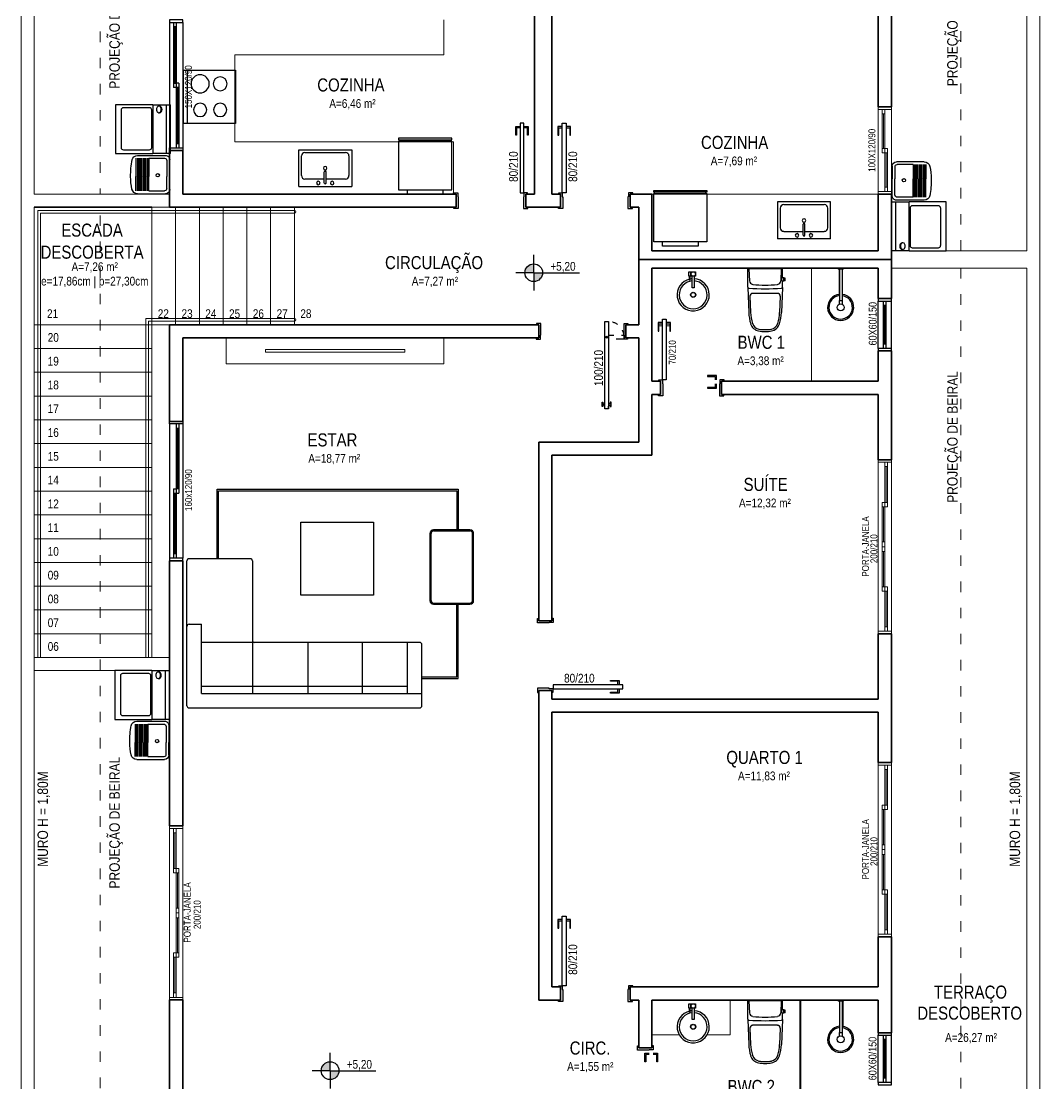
# Model space of a CAD drawing. Header units: millimetres. Extents: x 0 to 1170, y 0 to 3633.
# Drawn here: x 0 to 1170, y 1181 to 2401 of the extents above; entities that cross this region are included whole.
import ezdxf
from ezdxf.enums import TextEntityAlignment as Align

# ---------------------------------------------------------------- set-up
doc = ezdxf.new("R2010")
doc.units = ezdxf.units.MM
doc.linetypes.add('ACAD_ISO03W100', pattern=[30, 12, -18])
for name, color, linetype, lineweight in [('01', 1, 'Continuous', 5), ('02', 2, 'Continuous', 13), ('020 - Textos', 20, 'Continuous', 5), ('030 - Esquadrias', 30, 'Continuous', 5), ('05', 5, 'Continuous', 35), ('055 - Mobilia', 55, 'Continuous', 5), ('08', 8, 'Continuous', 5)]:
    doc.layers.add(name, color=color, linetype=linetype, lineweight=lineweight)
doc.styles.add('ROMANS', font='ARIALN.TTF')

msp = doc.modelspace()

# ---------------------------------------------------------------- hatches: boundary and pattern name
h = msp.add_hatch(color=256)
h.dxf.hatch_style = 1
h.paths.add_polyline_path([(588.7, 2112.2), (588.7, 2122.5, 0.414214), (578.4, 2112.2)])
h.paths.add_polyline_path([(598.9, 2112.2), (588.7, 2112.2), (588.7, 2102, 0.414214)])
h = msp.add_hatch(color=256)
h.dxf.hatch_style = 1
h.paths.add_polyline_path([(354.8, 1195.9), (354.8, 1206.1, 0.414214), (344.5, 1195.9)])
h.paths.add_polyline_path([(365, 1195.9), (354.8, 1195.9), (354.8, 1185.6, 0.414214)])

# ---------------------------------------------------------------- linework, layer by layer
for p, q in [((170.5, 2399.5), (170.5, 2255.5)), ((175, 2399.5), (175, 2394.5)), ((178, 2394.5), (175, 2394.5)), ((175, 2394.5), (175, 2330)), ((176.5, 2394.5), (176.5, 2330)), ((178, 2399.5), (178, 2394.5)), ((178, 2394.5), (178, 2330)), ((185.5, 2399.5), (185.5, 2255.5)), ((186.3, 2283.6), (186.3, 2344.6)), ((186.3, 2344.6), (246, 2344.6)), ((190.6, 2344.6), (190.6, 2283.6)), ((246, 2344.6), (246, 2283.6)), ((175, 2330), (178, 2330)), ((175, 2330), (175, 2325)), ((178, 2325), (175, 2325)), ((178, 2330), (178, 2325)), ((178, 2330), (178, 2325)), ((181, 2330), (178, 2330)), ((181, 2325), (178, 2325)), ((178, 2325), (178, 2260.5)), ((179.5, 2325), (179.5, 2260.5)), ((181, 2330), (181, 2325)), ((181, 2325), (181, 2260.5)), ((108.4, 2305), (108.4, 2249)), ((151.1, 2305), (108.4, 2305)), ((114.8, 2299.1), (114.8, 2255.9)), ((147.3, 2301.6), (117.3, 2301.6)), ((149.9, 2255.9), (149.9, 2299.1)), ((151.1, 2305), (166.4, 2305)), ((151.1, 2305), (151.1, 2249)), ((159, 2303.5), (158.1, 2303.5)), ((158.1, 2295.9), (159, 2295.9)), ((166.4, 2305), (171.4, 2305)), ((166.4, 2305), (166.4, 2249)), ((171.4, 2249), (171.4, 2305)), ((246, 2283.6), (186.3, 2283.6)), ((178, 2260.5), (181, 2260.5)), ((178, 2260.5), (178, 2255.5)), ((181, 2260.5), (181, 2255.5)), ((434.5, 2263.1), (434.5, 2264.6)), ((493.5, 2263.1), (493.5, 2264.6)), ((108.4, 2249), (151.1, 2249)), ((117.3, 2253.3), (147.3, 2253.3)), ((133.7, 2246.9), (165.6, 2246.9)), ((166.4, 2249), (151.1, 2249)), ((171.4, 2249), (166.4, 2249)), ((318.8, 2211), (318.8, 2253.4)), ((318.8, 2253.4), (379.6, 2253.4)), ((321.8, 2223.8), (321.8, 2246.3)), ((325.9, 2250.3), (372.4, 2250.3)), ((376.5, 2246.3), (376.5, 2223.8)), ((379.6, 2253.4), (379.6, 2211)), ((131.7, 2243.6), (131.7, 2222.6)), ((133.4, 2243.6), (133.4, 2222.6)), ((135, 2243.6), (135, 2222.6)), ((136.7, 2243.6), (136.7, 2222.6)), ((138.3, 2243.6), (138.3, 2222.6)), ((140, 2243.6), (140, 2222.6)), ((141.6, 2243.6), (141.6, 2222.6)), ((143.3, 2243.6), (143.3, 2222.6)), ((144.9, 2243.6), (144.9, 2222.6)), ((146.6, 2243.6), (146.6, 2222.6)), ((146.6, 2243.6), (164.7, 2243.6)), ((167.2, 2241.1), (167.2, 2222.6)), ((170.5, 2242), (170.5, 2222.6)), ((1000.4, 2234.6), (1000.4, 2219.9)), ((1003.7, 2233.8), (1003.7, 2219.9)), ((1037.2, 2239.6), (1005.4, 2239.6)), ((1024.4, 2236.3), (1006.2, 2236.3)), ((1024.4, 2236.3), (1024.4, 2219.9)), ((1026, 2236.3), (1026, 2219.9)), ((1027.7, 2236.3), (1027.7, 2219.9)), ((1029.3, 2236.3), (1029.3, 2219.9)), ((1031, 2236.3), (1031, 2219.9)), ((1032.6, 2236.3), (1032.6, 2219.9)), ((1034.3, 2236.3), (1034.3, 2219.9)), ((1035.9, 2236.3), (1035.9, 2219.9)), ((1037.6, 2236.3), (1037.6, 2219.9)), ((1039.2, 2236.3), (1039.2, 2219.9)), ((131.7, 2206.2), (131.7, 2222.6)), ((133.4, 2206.2), (133.4, 2222.6)), ((135, 2206.2), (135, 2222.6)), ((136.7, 2206.2), (136.7, 2222.6)), ((138.3, 2206.2), (138.3, 2222.6)), ((140, 2206.2), (140, 2222.6)), ((141.6, 2206.2), (141.6, 2222.6)), ((143.3, 2206.2), (143.3, 2222.6)), ((144.9, 2206.2), (144.9, 2222.6)), ((146.6, 2206.2), (146.6, 2222.6)), ((167.2, 2208.7), (167.2, 2222.6)), ((170.5, 2207.8), (170.5, 2222.6)), ((348.1, 2215.2), (348.1, 2227.9)), ((350.2, 2215.2), (350.2, 2227.9)), ((318.8, 2211), (379.6, 2211)), ((348.1, 2219.7), (325.9, 2219.7)), ((372.4, 2219.7), (350.2, 2219.7)), ((1000.4, 2200.5), (1000.4, 2219.9)), ((1003.7, 2201.3), (1003.7, 2219.9)), ((1024.4, 2198.8), (1024.4, 2219.9)), ((1026, 2198.8), (1026, 2219.9)), ((1027.7, 2198.8), (1027.7, 2219.9)), ((1029.3, 2198.8), (1029.3, 2219.9)), ((1031, 2198.8), (1031, 2219.9)), ((1032.6, 2198.8), (1032.6, 2219.9)), ((1034.3, 2198.8), (1034.3, 2219.9)), ((1035.9, 2198.8), (1035.9, 2219.9)), ((1037.6, 2198.8), (1037.6, 2219.9)), ((1039.2, 2198.8), (1039.2, 2219.9)), ((133.7, 2202.9), (165.6, 2202.9)), ((146.6, 2206.2), (164.7, 2206.2)), ((727.5, 2203.1), (727.5, 2204.6)), ((786.5, 2203.1), (786.5, 2204.6)), ((1024.4, 2198.8), (1006.2, 2198.8)), ((929.6, 2193.4), (868.8, 2193.4)), ((868.8, 2193.4), (868.8, 2151)), ((871.9, 2186.3), (871.9, 2163.8)), ((922.5, 2190.3), (875.9, 2190.3)), ((926.6, 2163.8), (926.6, 2186.3)), ((929.6, 2151), (929.6, 2193.4)), ((999.5, 2193.5), (1004.6, 2193.5)), ((999.5, 2193.5), (999.5, 2137.5)), ((1004.6, 2193.5), (1019.8, 2193.5)), ((1004.6, 2137.5), (1004.6, 2193.5)), ((1037.2, 2195.5), (1005.4, 2195.5)), ((1019.8, 2137.5), (1019.8, 2193.5)), ((1062.5, 2193.5), (1019.8, 2193.5)), ((1021.1, 2186.6), (1021.1, 2143.4)), ((1053.6, 2189.1), (1023.6, 2189.1)), ((1056.2, 2143.4), (1056.2, 2186.6)), ((1062.5, 2137.5), (1062.5, 2193.5)), ((875.9, 2159.7), (898.2, 2159.7)), ((898.2, 2155.2), (898.2, 2167.9)), ((900.3, 2155.2), (900.3, 2167.9)), ((900.3, 2159.7), (922.5, 2159.7)), ((929.6, 2151), (868.8, 2151)), ((1004.6, 2137.5), (999.5, 2137.5)), ((1019.8, 2137.5), (1004.6, 2137.5)), ((1012.8, 2146.6), (1011.9, 2146.6)), ((1011.9, 2139), (1012.8, 2139)), ((1019.8, 2137.5), (1062.5, 2137.5)), ((1023.6, 2140.8), (1053.6, 2140.8)), ((588.7, 2112.2), (588.7, 2132.7)), ((588.7, 2112.2), (568.2, 2112.2)), ((588.7, 2112.2), (609.1, 2112.2)), ((588.7, 2112.2), (641.1, 2112.2)), ((588.7, 2112.2), (588.7, 2091.7)), ((834.5, 2095.6), (834.5, 2116.3)), ((835.1, 2117), (873.9, 2117)), ((835.9, 2116.3), (836.6, 2102.8)), ((873.1, 2116.3), (872.4, 2102.8)), ((874.5, 2106.2), (874.5, 2116.3)), ((873.6, 2102.5), (873.7, 2106.2)), ((876, 2102.5), (873.6, 2102.5)), ((876, 2106.2), (873.7, 2106.2)), ((874.5, 2095.6), (874.5, 2102.5)), ((876, 2102.5), (876, 2106.2)), ((877.6, 2105.9), (876, 2105.9)), ((877.6, 2102.8), (876, 2102.8)), ((877.6, 2102.8), (877.6, 2105.9)), ((834.6, 2095.2), (835.8, 2066.4)), ((868.7, 2088.5), (840.2, 2088.5)), ((874.4, 2095.2), (873.2, 2066.4)), ((874.5, 2096.6), (874.5, 2096.6)), ((837.1, 2085.2), (837.9, 2066.5)), ((871.9, 2085.2), (871.1, 2066.5)), ((939.9, 2080.2), (939.7, 2080.1)), ((940.1, 2080.2), (942.8, 2080.2)), ((943, 2080.2), (943.1, 2080.1)), ((984.5, 2025.3), (984.5, 2079.6)), ((990.5, 2025.3), (990.5, 2079.6)), ((992, 2030.3), (992, 2074.6)), ((993.5, 2025.3), (993.5, 2079.6)), ((999.5, 2025.3), (999.5, 2079.6)), ((671.5, 2038.2), (673.5, 2038.2)), ((672.5, 2039.2), (672.5, 2037.2)), ((674.7, 1956), (674.7, 1959)), ((170.5, 1938.5), (170.5, 1784.5)), ((178, 1938.5), (178, 1933.5)), ((178, 1933.5), (181, 1933.5)), ((178, 1933.5), (178, 1864)), ((179.5, 1933.5), (179.5, 1864)), ((181, 1938.5), (181, 1933.5)), ((181, 1933.5), (181, 1864)), ((185.5, 1938.5), (185.5, 1784.5)), ((175, 1864), (175, 1859)), ((175, 1864), (178, 1864)), ((175, 1859), (178, 1859)), ((175, 1859), (175, 1789.5)), ((176.5, 1859), (176.5, 1789.5)), ((181, 1864), (178, 1864)), ((178, 1864), (178, 1859)), ((178, 1864), (178, 1859)), ((178, 1859), (181, 1859)), ((178, 1859), (178, 1789.5)), ((181, 1864), (181, 1859)), ((224.9, 1863.5), (501.9, 1863.5)), ((178, 1789.5), (175, 1789.5)), ((175, 1789.5), (175, 1784.5)), ((178, 1789.5), (178, 1784.5)), ((107.5, 1655.3), (107.5, 1599.3)), ((150.2, 1655.3), (107.5, 1655.3)), ((113.9, 1649.4), (113.9, 1606.2)), ((146.4, 1651.9), (116.4, 1651.9)), ((148.9, 1606.2), (148.9, 1649.4)), ((150.2, 1655.3), (165.4, 1655.3)), ((150.2, 1655.3), (150.2, 1599.3)), ((158.1, 1653.8), (157.2, 1653.8)), ((165.4, 1655.3), (170.5, 1655.3)), ((165.4, 1655.3), (165.4, 1599.3)), ((170.5, 1599.3), (170.5, 1655.3)), ((157.2, 1646.1), (158.1, 1646.1)), ((107.5, 1599.3), (150.2, 1599.3)), ((116.4, 1603.6), (146.4, 1603.6)), ((165.4, 1599.3), (150.2, 1599.3)), ((170.5, 1599.3), (165.4, 1599.3)), ((130.8, 1593.9), (130.8, 1572.9)), ((132.4, 1593.9), (132.4, 1572.9)), ((132.8, 1597.2), (164.6, 1597.2)), ((134.1, 1593.9), (134.1, 1572.9)), ((135.7, 1593.9), (135.7, 1572.9)), ((137.4, 1593.9), (137.4, 1572.9)), ((139, 1593.9), (139, 1572.9)), ((140.7, 1593.9), (140.7, 1572.9)), ((142.3, 1593.9), (142.3, 1572.9)), ((144, 1593.9), (144, 1572.9)), ((145.6, 1593.9), (145.6, 1572.9)), ((145.6, 1593.9), (163.8, 1593.9)), ((166.3, 1591.4), (166.3, 1572.9)), ((169.6, 1592.2), (169.6, 1572.9)), ((130.8, 1556.5), (130.8, 1572.9)), ((132.4, 1556.5), (132.4, 1572.9)), ((134.1, 1556.5), (134.1, 1572.9)), ((135.7, 1556.5), (135.7, 1572.9)), ((137.4, 1556.5), (137.4, 1572.9)), ((139, 1556.5), (139, 1572.9)), ((140.7, 1556.5), (140.7, 1572.9)), ((142.3, 1556.5), (142.3, 1572.9)), ((144, 1556.5), (144, 1572.9)), ((145.6, 1556.5), (145.6, 1572.9)), ((166.3, 1558.9), (166.3, 1572.9)), ((169.6, 1558.1), (169.6, 1572.9)), ((132.8, 1553.2), (164.6, 1553.2)), ((145.6, 1556.5), (163.8, 1556.5)), ((834.5, 1255.1), (834.5, 1275.8)), ((835.1, 1276.5), (873.9, 1276.5)), ((835.9, 1275.8), (836.6, 1262.3)), ((873.1, 1275.8), (872.4, 1262.3)), ((874.5, 1265.7), (874.5, 1275.8)), ((873.6, 1262), (873.7, 1265.7)), ((876, 1262), (873.6, 1262)), ((876, 1265.7), (873.7, 1265.7)), ((874.5, 1255.1), (874.5, 1262)), ((876, 1262), (876, 1265.7)), ((877.6, 1265.4), (876, 1265.4)), ((877.6, 1262.3), (876, 1262.3)), ((877.6, 1262.3), (877.6, 1265.4)), ((834.6, 1254.7), (835.8, 1225.9)), ((837.1, 1244.7), (837.9, 1226)), ((868.7, 1248), (840.2, 1248)), ((871.9, 1244.7), (871.1, 1226)), ((874.4, 1254.7), (873.2, 1225.9)), ((874.5, 1256.1), (874.5, 1256.1)), ((939.9, 1239.7), (939.7, 1239.6)), ((940.1, 1239.7), (942.8, 1239.7)), ((943, 1239.7), (943.1, 1239.6)), ((984.5, 1182.3), (984.5, 1236.6)), ((990.5, 1182.3), (990.5, 1236.6)), ((993.5, 1182.3), (993.5, 1236.6)), ((999.5, 1182.3), (999.5, 1236.6)), ((992, 1187.3), (992, 1231.6)), ((354.8, 1195.9), (354.8, 1216.3)), ((354.8, 1195.9), (334.3, 1195.9)), ((354.8, 1195.9), (375.3, 1195.9)), ((354.8, 1195.9), (407.3, 1195.9)), ((354.8, 1195.9), (354.8, 1175.4))]:
    msp.add_line(p, q)
at = {"linetype": 'ByBlock'}
for p, q in [((993.5, 2074.6), (990.5, 2074.6)), ((993.5, 2030.3), (990.5, 2030.3)), ((993.5, 1231.6), (990.5, 1231.6)), ((993.5, 1187.3), (990.5, 1187.3))]:
    msp.add_line(p, q, dxfattribs=at)
at = {"lineweight": 30}
for p, q in [((224.9, 1783.9), (224.9, 1863.5)), ((226.6, 1783.9), (226.6, 1861.8)), ((226.6, 1861.8), (500.2, 1861.8)), ((500.2, 1861.8), (500.2, 1816.9)), ((501.9, 1863.5), (501.9, 1816.9)), ((321.1, 1742.1), (321.1, 1825.7)), ((321.1, 1825.7), (404.7, 1825.7)), ((404.7, 1825.7), (404.7, 1742.1)), ((469.5, 1812.7), (469.5, 1735.7)), ((470.7, 1812.7), (470.7, 1735.7)), ((515.5, 1816.9), (473.7, 1816.9)), ((515.5, 1815.6), (473.7, 1815.6)), ((518.4, 1735.7), (518.4, 1812.7)), ((519.6, 1735.7), (519.6, 1812.7)), ((190.3, 1615), (190.3, 1781.3)), ((192.8, 1783.9), (263, 1783.9)), ((265.6, 1781.3), (265.6, 1629.2)), ((404.7, 1742.1), (321.1, 1742.1)), ((473.7, 1732.8), (515.5, 1732.8)), ((473.7, 1731.5), (515.5, 1731.5)), ((500.2, 1648.1), (500.2, 1731.5)), ((501.9, 1646.4), (501.9, 1731.5)), ((192.8, 1708.6), (207, 1708.6)), ((207, 1629.2), (207, 1708.6)), ((457.8, 1687.7), (207, 1687.7)), ((329.3, 1687.7), (329.3, 1629.2)), ((391.7, 1687.7), (391.7, 1629.2)), ((443.6, 1629.2), (443.6, 1687.7)), ((460.3, 1615), (460.3, 1685.2)), ((460.3, 1648.1), (500.2, 1648.1)), ((207, 1637.6), (443.6, 1637.6)), ((460.3, 1646.4), (501.9, 1646.4)), ((207, 1629.2), (460.3, 1629.2)), ((192.8, 1612.5), (457.8, 1612.5))]:
    msp.add_line(p, q, dxfattribs=at)
for points in [[(185.5, 2402.5), (170.5, 2402.5), (170.5, 2399.5), (185.5, 2399.5)], [(577.5, 2204), (577.5, 2284), (573, 2284), (573, 2204)], [(621.5, 2204), (621.5, 2284), (626, 2284), (626, 2204)], [(433.5, 2266.6), (433.5, 2264.6), (494.5, 2264.6), (494.5, 2266.6)], [(433.5, 2263.1), (433.5, 2207.5), (494.5, 2207.5), (494.5, 2263.1)], [(185.5, 2252.5), (170.5, 2252.5), (170.5, 2255.5), (185.5, 2255.5)], [(497, 2187.5), (499.5, 2187.5), (499.5, 2202.5), (496.5, 2202.5), (496.5, 2204), (501.5, 2204), (501.5, 2199.5), (502, 2199.5), (502, 2186), (497, 2186), (497, 2187.5)], [(582, 2187.5), (579.5, 2187.5), (579.5, 2202.5), (581.5, 2202.5), (581.5, 2204), (577.5, 2204), (577.5, 2199.5), (577, 2199.5), (577, 2186), (582, 2186), (582, 2187.5)], [(617, 2187.5), (619.5, 2187.5), (619.5, 2202.5), (617.5, 2202.5), (617.5, 2204), (621.5, 2204), (621.5, 2199.5), (622, 2199.5), (622, 2186), (617, 2186), (617, 2187.5)], [(702, 2187.5), (699.5, 2187.5), (699.5, 2202.5), (702.5, 2202.5), (702.5, 2204), (697.5, 2204), (697.5, 2199.5), (697, 2199.5), (697, 2186), (702, 2186), (702, 2187.5)], [(787.5, 2206.6), (787.5, 2204.6), (726.5, 2204.6), (726.5, 2206.6)], [(787.5, 2203.1), (787.5, 2147.5), (726.5, 2147.5), (726.5, 2203.1)], [(769, 2108.1), (767, 2108.1), (767, 2113.3), (769, 2113.3)], [(768.2, 2103.7), (767.8, 2103.7), (767.8, 2108.1), (768.2, 2108.1)], [(984.5, 2079.6), (999.5, 2079.6), (999.5, 2082.5), (984.5, 2082.5)], [(592, 2052.5), (594.5, 2052.5), (594.5, 2037.5), (591.5, 2037.5), (591.5, 2036), (596.5, 2036), (596.5, 2040.5), (597, 2040.5), (597, 2054), (592, 2054), (592, 2052.5)], [(674.7, 2056), (674.7, 1956), (670.2, 1956), (670.2, 2056)], [(697, 2052.5), (694.5, 2052.5), (694.5, 2037.5), (696.5, 2037.5), (696.5, 2036), (692.5, 2036), (692.5, 2040.5), (692.5, 2040.5), (692.5, 2054), (697, 2054), (697, 2052.5)], [(736.5, 1989), (736.5, 2059), (741, 2059), (741, 1989)], [(984.5, 2022.5), (999.5, 2022.5), (999.5, 2025.3), (984.5, 2025.3)], [(732, 1972.5), (734.5, 1972.5), (734.5, 1987.5), (732.5, 1987.5), (732.5, 1989), (736.5, 1989), (736.5, 1984.5), (737, 1984.5), (737, 1971), (732, 1971), (732, 1972.5)], [(807, 1972.5), (804.5, 1972.5), (804.5, 1987.5), (807.5, 1987.5), (807.5, 1989), (802.5, 1989), (802.5, 1984.5), (802, 1984.5), (802, 1971), (807, 1971), (807, 1972.5)], [(170.5, 1941.5), (185.5, 1941.5), (185.5, 1938.5), (170.5, 1938.5)], [(170.5, 1781.5), (185.5, 1781.5), (185.5, 1784.5), (170.5, 1784.5)], [(594.5, 1715), (594.5, 1712.5), (609.5, 1712.5), (609.5, 1715.5), (611, 1715.5), (611, 1710.5), (606.5, 1710.5), (606.5, 1710), (593, 1710), (593, 1715), (594.5, 1715)], [(594.5, 1630), (594.5, 1632.5), (609.5, 1632.5), (609.5, 1630.5), (611, 1630.5), (611, 1634.5), (606.5, 1634.5), (606.5, 1635), (593, 1635), (593, 1630), (594.5, 1630)], [(611, 1634.5), (691, 1634.5), (691, 1639), (611, 1639)], [(621.5, 1293.5), (621.5, 1373.5), (626, 1373.5), (626, 1293.5)], [(617, 1277), (619.5, 1277), (619.5, 1292), (617.5, 1292), (617.5, 1293.5), (621.5, 1293.5), (621.5, 1289), (622, 1289), (622, 1275.5), (617, 1275.5), (617, 1277)], [(702, 1277), (699.5, 1277), (699.5, 1292), (702.5, 1292), (702.5, 1293.5), (697.5, 1293.5), (697.5, 1289), (697, 1289), (697, 1275.5), (702, 1275.5), (702, 1277)], [(769, 1267.6), (767, 1267.6), (767, 1272.8), (769, 1272.8)], [(768.2, 1263.2), (767.8, 1263.2), (767.8, 1267.6), (768.2, 1267.6)], [(984.5, 1236.6), (999.5, 1236.6), (999.5, 1239.5), (984.5, 1239.5)], [(709.5, 1224.5), (709.5, 1222), (724.5, 1222), (724.5, 1225), (726, 1225), (726, 1220), (721.5, 1220), (721.5, 1219.5), (708, 1219.5), (708, 1224.5), (709.5, 1224.5)], [(984.5, 1179.5), (999.5, 1179.5), (999.5, 1182.3), (984.5, 1182.3)]]:
    msp.add_lwpolyline(points, close=True)
for points in [[(573, 2278.5), (569, 2278.5), (569, 2270), (568, 2270), (568, 2280), (573, 2280)], [(577.5, 2280), (582.5, 2280), (582.5, 2270), (581.5, 2270), (581.5, 2278.5), (577.5, 2278.5)], [(621.5, 2280), (616.5, 2280), (616.5, 2270), (617.5, 2270), (617.5, 2278.5), (621.5, 2278.5)], [(626, 2278.5), (630, 2278.5), (630, 2270), (631, 2270), (631, 2280), (626, 2280)], [(443.5, 2207.5), (443.5, 2202.5), (484.5, 2202.5), (484.5, 2207.5)], [(777.5, 2147.5), (777.5, 2142.5), (736.5, 2142.5), (736.5, 2147.5)], [(770.8, 2108.1), (769, 2108.1), (769, 2113.3), (774.5, 2113.3), (774.5, 2108.1), (772.9, 2108.1)], [(943, 2116.1), (939.9, 2116.1)], [(939.9, 2116.1), (939.9, 2080.2)], [(943, 2116.1), (943, 2080.2)], [(772.9, 2108.3), (772.9, 2095), (770.8, 2095), (770.8, 2108.3)], [(939.7, 2080.1), (939.7, 2076.1)], [(943.1, 2080.1), (943.1, 2075.9)], [(736.5, 2055), (731.5, 2055), (731.5, 2045), (732.5, 2045), (732.5, 2053.5), (736.5, 2053.5)], [(741, 2053.5), (745, 2053.5), (745, 2045), (746, 2045), (746, 2055), (741, 2055)], [(798.5, 1989), (798.5, 1994), (788.5, 1994), (788.5, 1993), (797, 1993), (797, 1989)], [(797, 1984.5), (797, 1980.5), (788.5, 1980.5), (788.5, 1979.5), (798.5, 1979.5), (798.5, 1984.5)], [(670.2, 1960.2), (668.2, 1960.2), (668.2, 1958.5), (667.2, 1958.5), (667.2, 1963.5), (668.2, 1963.5), (668.2, 1961.7), (670.2, 1961.7)], [(674.7, 1960.2), (676.7, 1960.2), (676.7, 1958.5), (677.7, 1958.5), (677.7, 1963.5), (676.7, 1963.5), (676.7, 1961.7), (674.7, 1961.7)], [(685.5, 1639), (685.5, 1643), (677, 1643), (677, 1644), (687, 1644), (687, 1639)], [(687, 1634.5), (687, 1629.5), (677, 1629.5), (677, 1630.5), (685.5, 1630.5), (685.5, 1634.5)], [(621.5, 1369.5), (616.5, 1369.5), (616.5, 1359.5), (617.5, 1359.5), (617.5, 1368), (621.5, 1368)], [(626, 1368), (630, 1368), (630, 1359.5), (631, 1359.5), (631, 1369.5), (626, 1369.5)], [(770.8, 1267.6), (769, 1267.6), (769, 1272.8), (774.5, 1272.8), (774.5, 1267.6), (772.9, 1267.6)], [(943, 1275.6), (939.9, 1275.6)], [(939.9, 1275.6), (939.9, 1239.7)], [(943, 1275.6), (943, 1239.7)], [(772.9, 1267.8), (772.9, 1254.5), (770.8, 1254.5), (770.8, 1267.8)], [(939.7, 1239.6), (939.7, 1235.6)], [(943.1, 1239.6), (943.1, 1235.4)], [(721.5, 1214.5), (717.5, 1214.5), (717.5, 1206), (716.5, 1206), (716.5, 1216), (721.5, 1216)], [(726, 1216), (731, 1216), (731, 1206), (730, 1206), (730, 1214.5), (726, 1214.5)]]:
    msp.add_lwpolyline(points)
for points in [[(939.9, 2116.1), (939.4, 2116.1, -0.414214), (938.5, 2117), (938.5, 2117.5), (941.4, 2117.5)], [(941.4, 2117.5), (944.4, 2117.5), (944.4, 2117, -0.414214), (943.5, 2116.1), (943, 2116.1)], [(939.9, 1275.6), (939.4, 1275.6, -0.414214), (938.5, 1276.5), (938.5, 1277), (941.4, 1277)], [(941.4, 1277), (944.4, 1277), (944.4, 1276.5, -0.414214), (943.5, 1275.6), (943, 1275.6)]]:
    msp.add_lwpolyline(points, format="xyb")
at = {"linetype": 'ACAD_ISO03W100', "ltscale": 0.5}
msp.add_lwpolyline([(674.7, 2040.5), (692.5, 2040.5), (692.5, 2036), (689.5, 2036), (674.7, 2036)], dxfattribs=at)
for centre, radius in [((156.9, 2224.1), 1.89), ((1014, 2218.4), 1.89), ((588.7, 2112.2), 10.2), ((771.9, 2110.7), 2.55), ((941.3, 2072.4), 3.96), ((672.5, 2038.2), 1), ((156, 1574.4), 1.89), ((771.9, 1270.2), 2.55), ((941.3, 1231.9), 3.96), ((354.8, 1195.9), 10.2)]:
    msp.add_circle(centre, radius)
at = {"linetype": 'Continuous'}
for centre, radius in [((771.9, 2086.8), 2.94), ((771.9, 2086.8), 2.64), ((771.9, 1246.3), 2.94), ((771.9, 1246.3), 2.64)]:
    msp.add_circle(centre, radius, dxfattribs=at)
for centre, radius, start, end in [((205.5, 2329.1), 10.4, 90, 270), ((205.5, 2329.1), 10.4, 270, 90), ((228.5, 2329.1), 7.88, 90, 270), ((228.5, 2329.1), 7.88, 270, 90), ((205.5, 2299.1), 7.62, 90, 270), ((205.5, 2299.1), 7.62, 270, 90), ((228.5, 2299.1), 7.62, 90, 270), ((228.5, 2299.1), 7.62, 270, 90), ((117.3, 2299.1), 2.54, 90, 180), ((147.3, 2299.1), 2.54, 0, 90), ((117.3, 2255.9), 2.54, 180, 270), ((147.3, 2255.9), 2.54, 270, 0), ((325.9, 2246.3), 4.06, 90, 180), ((372.4, 2246.3), 4.06, 0, 90), ((349.2, 2232.2), 2.03, 0, 180), ((325.9, 2223.8), 4.06, 180, 270), ((349.2, 2232.2), 2.03, 180, 0), ((349.2, 2227.9), 1.02, 0, 180), ((372.4, 2223.8), 4.06, 270, 0), ((341.2, 2215.2), 2.03, 0, 180), ((341.2, 2215.2), 2.03, 180, 0), ((349.2, 2215.2), 1.02, 180, 0), ((357.2, 2215.2), 2.03, 0, 180), ((357.2, 2215.2), 2.03, 180, 0), ((875.9, 2186.3), 4.06, 90, 180), ((922.5, 2186.3), 4.06, 0, 90), ((1023.6, 2186.6), 2.54, 90, 180), ((1053.6, 2186.6), 2.54, 0, 90), ((899.2, 2172.2), 2.03, 0, 180), ((899.2, 2172.2), 2.03, 180, 0), ((875.9, 2163.8), 4.06, 180, 270), ((899.2, 2167.9), 1.02, 0, 180), ((922.5, 2163.8), 4.06, 270, 0), ((891.2, 2155.2), 2.03, 0, 180), ((891.2, 2155.2), 2.03, 180, 0), ((899.2, 2155.2), 1.02, 180, 0), ((907.2, 2155.2), 2.03, 0, 180), ((907.2, 2155.2), 2.03, 180, 0), ((1023.6, 2143.4), 2.54, 180, 270), ((1053.6, 2143.4), 2.54, 270, 0), ((835.1, 2116.3, 0), 0.631, 90, 180), ((836.5, 2116.3, 0), 0.631, 90, 182.8964), ((872.4, 2116.3, 0), 0.631, 357.1036, 90), ((873.9, 2116.3, 0), 0.631, 0, 90), ((771.9, 2086.8), 18.5, 102.6573, 86.7728), ((771.9, 2086.8), 18.5, 93.2272, 101.413), ((840.8, 2103, 0), 4.21, 182.8964, 262.9433), ((854.5, 2213.6, 0), 115.7, 262.9433, 277.0567), ((868.2, 2103, 0), 4.21, 277.0567, 357.1036), ((835.8, 2095.6, 0), 1.26, 180, 270), ((854.5, 2409.4, 0), 315.6, 266.5961, 273.4039), ((840.2, 2085.3, 0), 3.16, 90, 182.3918), ((868.7, 2085.3, 0), 3.16, 357.6082, 90), ((873.2, 2095.6, 0), 1.26, 270, 0), ((941.3, 2072.4), 15, 95.4899, 83.3389), ((941.3, 2072.4), 13.5, 95.4899, 83.3389), ((888.3, 2068.6, 0), 52.6, 182.3918, 196.7461), ((888.3, 2068.6, 0), 50.5, 182.3918, 196.7461), ((820.7, 2068.6, 0), 50.5, 343.2539, 357.6082), ((820.7, 2068.6, 0), 52.6, 343.2539, 357.6082), ((849, 2056.8, 0), 11.6, 196.7461, 259.6895), ((849, 2056.8, 0), 9.47, 196.7461, 259.6895), ((859.9, 2056.8, 0), 9.47, 280.3105, 343.2539), ((859.9, 2056.8, 0), 11.6, 280.3105, 343.2539), ((854.5, 2086.8, 0), 42.1, 259.6895, 270), ((854.5, 2086.8, 0), 40, 259.6895, 270), ((854.5, 2086.8, 0), 40, 270, 280.3105), ((854.5, 2086.8, 0), 42.1, 270, 280.3105), ((116.4, 1649.4), 2.54, 90, 180), ((146.4, 1649.4), 2.54, 0, 90), ((116.4, 1606.2), 2.54, 180, 270), ((146.4, 1606.2), 2.54, 270, 0), ((835.1, 1275.8, 0), 0.631, 90, 180), ((836.5, 1275.8, 0), 0.631, 90, 182.8964), ((872.4, 1275.8, 0), 0.631, 357.1036, 90), ((873.9, 1275.8, 0), 0.631, 0, 90), ((771.9, 1246.3), 18.5, 102.6573, 86.7728), ((771.9, 1246.3), 18.5, 93.2272, 101.413), ((840.8, 1262.5, 0), 4.21, 182.8964, 262.9433), ((854.5, 1373.1, 0), 115.7, 262.9433, 277.0567), ((868.2, 1262.5, 0), 4.21, 277.0567, 357.1036), ((835.8, 1255.1, 0), 1.26, 180, 270), ((854.5, 1568.9, 0), 315.6, 266.5961, 273.4039), ((840.2, 1244.8, 0), 3.16, 90, 182.3918), ((868.7, 1244.8, 0), 3.16, 357.6082, 90), ((873.2, 1255.1, 0), 1.26, 270, 0), ((941.3, 1231.9), 15, 95.4899, 83.3389), ((941.3, 1231.9), 13.5, 95.4899, 83.3389), ((888.3, 1228.1, 0), 52.6, 182.3918, 196.7461), ((888.3, 1228.1, 0), 50.5, 182.3918, 196.7461), ((820.7, 1228.1, 0), 50.5, 343.2539, 357.6082), ((820.7, 1228.1, 0), 52.6, 343.2539, 357.6082), ((849, 1216.3, 0), 11.6, 196.7461, 259.6895), ((849, 1216.3, 0), 9.47, 196.7461, 259.6895), ((859.9, 1216.3, 0), 9.47, 280.3105, 343.2539), ((859.9, 1216.3, 0), 11.6, 280.3105, 343.2539), ((854.5, 1246.3, 0), 42.1, 259.6895, 270), ((854.5, 1246.3, 0), 40, 259.6895, 270), ((854.5, 1246.3, 0), 40, 270, 280.3105), ((854.5, 1246.3, 0), 42.1, 270, 280.3105)]:
    msp.add_arc(centre, radius, start, end)
for centre in [(771.9, 2086.8), (771.9, 1246.3)]:
    msp.add_arc(centre, 16, 93.7321, 86.2679, dxfattribs=at)
at = {"linetype": 'ACAD_ISO03W100', "ltscale": 0.5}
msp.add_arc((674.7, 2038.1), 17.9, 7.7425, 90, dxfattribs=at)
at = {"lineweight": 30}
for centre, radius, start, end in [((473.7, 1812.7), 4.18, 90, 180), ((473.7, 1812.7), 2.93, 90, 180), ((515.5, 1812.7), 4.18, 0, 90), ((515.5, 1812.7), 2.93, 0, 90), ((192.8, 1781.3), 2.51, 90, 180), ((263, 1781.3), 2.51, 0, 90), ((473.7, 1735.7), 4.18, 180, 270), ((473.7, 1735.7), 2.93, 180, 270), ((515.5, 1735.7), 4.18, 270, 0), ((515.5, 1735.7), 2.93, 270, 0), ((192.8, 1706.1), 2.51, 90, 180), ((268.1, 1690.2), 2.51, 180, 270), ((457.8, 1685.2), 2.51, 0, 90), ((192.8, 1615), 2.51, 180, 270), ((457.8, 1615), 2.51, 270, 0)]:
    msp.add_arc(centre, radius, start, end, dxfattribs=at)
for centre, major_axis, start_param, end_param in [((158.1, 2299.7), (0, 3.81), 4.712389, 7.853982), ((158.1, 2299.7), (0, 3.81), 1.570796, 4.712389), ((159, 2299.7), (0, 3.81), 4.712389, 6.283185), ((159, 2299.7), (0, -3.81), 0, 1.570796), ((1011.9, 2142.8), (0, 3.81), 0, 1.570796), ((1011.9, 2142.8), (0, -3.81), 4.712389, 6.283185), ((1012.8, 2142.8), (0, -3.81), 1.570796, 4.712389), ((1012.8, 2142.8), (0, -3.81), 4.712389, 7.853982), ((157.2, 1649.9), (0, 3.81), 4.712389, 7.853982), ((157.2, 1649.9), (0, 3.81), 1.570796, 4.712389), ((158.1, 1649.9), (0, 3.81), 4.712389, 6.283185), ((158.1, 1649.9), (0, -3.81), 0, 1.570796)]:
    msp.add_ellipse(centre, major_axis=major_axis, ratio=0.707107, start_param=start_param, end_param=end_param)
at = {"extrusion": (0, 0, -1)}
for centre, major_axis, ratio, start_param, end_param in [((133.7, 2240.3), (4.67, -4.67), 1, 2.551836, 3.926991), ((165.6, 2242), (-3.5, -3.5), 1, 2.356194, 3.926991), ((236.2, 2222.6), (78.2, -78.2), 1, 2.356234, 2.531775), ((164.7, 2241.1), (-1.75, -1.75), 1, 2.356194, 3.926991), ((1005.4, 2234.6), (-3.5, 3.5), 1, 5.497787, 7.068583), ((1006.2, 2233.8), (1.75, 1.75), 1, 3.926991, 5.497787), ((1037.2, 2233), (4.67, 4.67), 1, -0.785398, 0.589756), ((935, 2214.6), (109.7, 13.7), 0.789083, -0.069134, 0.097169), ((235.9, 2227.8), (-109.7, -13.7), 0.789083, -0.069134, 0.097169), ((164.7, 2208.7), (-1.75, -1.75), 1, 3.926991, 5.497787), ((934.8, 2219.9), (-78.2, 78.2), 1, 2.356234, 2.531775), ((133.7, 2209.5), (-4.67, -4.67), 1, -0.785398, 0.589756), ((165.6, 2207.8), (3.5, -3.5), 1, 5.497787, 7.068583), ((1005.4, 2200.5), (3.5, 3.5), 1, 2.356194, 3.926991), ((1006.2, 2201.3), (1.75, 1.75), 1, 2.356194, 3.926991), ((1037.2, 2202.1), (-4.67, 4.67), 1, 2.551836, 3.926991), ((235.2, 1572.9), (78.2, -78.2), 1, 2.356234, 2.531775), ((132.8, 1590.6), (4.67, -4.67), 1, 2.551836, 3.926991), ((163.8, 1591.4), (-1.75, -1.75), 1, 2.356194, 3.926991), ((164.6, 1592.2), (-3.5, -3.5), 1, 2.356194, 3.926991), ((235, 1578.1), (-109.7, -13.7), 0.789083, -0.069134, 0.097169), ((132.8, 1559.8), (-4.67, -4.67), 1, -0.785398, 0.589756), ((163.8, 1558.9), (-1.75, -1.75), 1, 3.926991, 5.497787), ((164.6, 1558.1), (3.5, -3.5), 1, 5.497787, 7.068583)]:
    msp.add_ellipse(centre, major_axis=major_axis, ratio=ratio, start_param=start_param, end_param=end_param, dxfattribs=at)
at = {"layer": '01', "color": 252, "true_color": 0x939598}
for p, q in [((0, 3633), (0, 676)), ((1170, 676), (1170, 3633)), ((15, 3618), (15, 2202.5)), ((1155, 2137.5), (1155, 3618)), ((170.5, 2202.5), (15, 2202.5)), ((170.5, 2187.5), (15, 2187.5)), ((15, 2187.5), (15, 691)), ((1155, 2137.5), (999.5, 2137.5)), ((999.5, 2117.5), (1155, 2117.5)), ((1155, 691), (1155, 2117.5)), ((15, 1670.3), (170.5, 1670.3)), ((170.5, 1670.3), (170.5, 1655.3)), ((170.5, 1655.3), (15, 1655.3))]:
    msp.add_line(p, q, dxfattribs=at)
at = {"layer": '01'}
for points in [[(15, 2187.5), (150, 2187.5), (150, 2052.5), (15, 2052.5)], [(150, 1670.3), (15, 1670.3), (15, 2187.5), (150, 2187.5)], [(177.3, 2052.5), (204.6, 2052.5), (204.6, 2187.5), (177.3, 2187.5)], [(204.6, 2052.5), (231.9, 2052.5), (231.9, 2187.5), (204.6, 2187.5)], [(231.9, 2052.5), (259.2, 2052.5), (259.2, 2187.5), (231.9, 2187.5)], [(259.2, 2052.5), (286.5, 2052.5), (286.5, 2187.5), (259.2, 2187.5)], [(286.5, 2052.5), (313.8, 2052.5), (313.8, 2187.5), (286.5, 2187.5)], [(150, 2025.2), (150, 2052.5), (15, 2052.5), (15, 2025.2)], [(150, 1997.9), (150, 2025.2), (15, 2025.2), (15, 1997.9)], [(150, 1970.6), (150, 1997.9), (15, 1997.9), (15, 1970.6)], [(150, 1943.3), (150, 1970.6), (15, 1970.6), (15, 1943.3)], [(150, 1916), (150, 1943.3), (15, 1943.3), (15, 1916)], [(150, 1888.7), (150, 1916), (15, 1916), (15, 1888.7)], [(150, 1861.4), (150, 1888.7), (15, 1888.7), (15, 1861.4)], [(150, 1834.1), (150, 1861.4), (15, 1861.4), (15, 1834.1)], [(150, 1806.8), (150, 1834.1), (15, 1834.1), (15, 1806.8)], [(150, 1779.5), (150, 1806.8), (15, 1806.8), (15, 1779.5)], [(150, 1752.2), (150, 1779.5), (15, 1779.5), (15, 1752.2)], [(150, 1724.9), (150, 1752.2), (15, 1752.2), (15, 1724.9)], [(150, 1697.6), (150, 1724.9), (15, 1724.9), (15, 1697.6)], [(150, 1670.3), (150, 1697.6), (15, 1697.6), (15, 1670.3)]]:
    msp.add_lwpolyline(points, close=True, dxfattribs=at)
msp.add_lwpolyline([(150, 2187.5), (150, 2052.5), (177.3, 2052.5), (177.3, 2187.5), (150, 2187.5)], dxfattribs=at)
at = {"layer": '02', "color": 252, "true_color": 0x939598}
for p, q in [((19, 2183.5), (19, 1670.3)), ((313.8, 2183.5), (19, 2183.5)), ((22, 2180.5), (22, 1670.3)), ((313.8, 2180.5), (22, 2180.5)), ((143, 2059.5), (143, 1670.3)), ((313.8, 2059.5), (143, 2059.5)), ((146, 2056.5), (146, 1670.3)), ((313.8, 2056.5), (146, 2056.5))]:
    msp.add_line(p, q, dxfattribs=at)
for centre in [(313.8, 2182), (313.8, 2058)]:
    msp.add_arc(centre, 1.5, 270, 90, dxfattribs=at)
at = {"layer": '030 - Esquadrias', "color": 252, "true_color": 0x939598}
for p, q in [((999.5, 2302.5), (984.5, 2302.5)), ((984.5, 2302.5), (984.5, 2299.5)), ((984.5, 2299.5), (984.5, 2205.5)), ((984.5, 2299.5), (999.5, 2299.5)), ((989, 2299.5), (989, 2294.5)), ((992, 2294.5), (989, 2294.5)), ((989, 2294.5), (989, 2255)), ((990.5, 2294.5), (990.5, 2255)), ((992, 2299.5), (992, 2294.5)), ((992, 2294.5), (992, 2255)), ((999.5, 2299.5), (999.5, 2302.5)), ((999.5, 2299.5), (999.5, 2205.5)), ((989, 2255), (992, 2255)), ((989, 2255), (989, 2250)), ((992, 2250), (989, 2250)), ((992, 2255), (992, 2250)), ((992, 2255), (992, 2250)), ((995, 2255), (992, 2255)), ((995, 2250), (992, 2250)), ((992, 2250), (992, 2210.5)), ((993.5, 2250), (993.5, 2210.5)), ((995, 2255), (995, 2250)), ((995, 2250), (995, 2210.5)), ((992, 2210.5), (995, 2210.5)), ((992, 2210.5), (992, 2205.5)), ((995, 2210.5), (995, 2205.5)), ((984.5, 2202.5), (984.5, 2205.5)), ((984.5, 2205.5), (999.5, 2205.5)), ((999.5, 2202.5), (984.5, 2202.5)), ((999.5, 2205.5), (999.5, 2202.5))]:
    msp.add_line(p, q, dxfattribs=at)
at = {"layer": '030 - Esquadrias'}
for p, q in [((984.5, 1894.5), (984.5, 1700.5)), ((992, 1894.5), (992, 1889.5)), ((995, 1894.5), (995, 1889.5)), ((999.5, 1894.5), (999.5, 1700.5)), ((992, 1889.5), (995, 1889.5)), ((992, 1889.5), (992, 1848.5)), ((993.5, 1889.5), (993.5, 1848.5)), ((995, 1889.5), (995, 1848.5)), ((989, 1848.5), (989, 1843.5)), ((989, 1848.5), (992, 1848.5)), ((989, 1843.5), (992, 1843.5)), ((989, 1843.5), (989, 1803)), ((990.5, 1843.5), (990.5, 1803)), ((995, 1848.5), (992, 1848.5)), ((992, 1848.5), (992, 1843.5)), ((992, 1848.5), (992, 1843.5)), ((992, 1843.5), (995, 1843.5)), ((992, 1843.5), (992, 1803)), ((995, 1848.5), (995, 1843.5)), ((989, 1803), (989, 1797.5)), ((992, 1803), (989, 1803)), ((992, 1797.5), (989, 1797.5)), ((989, 1792), (989, 1797.5)), ((992, 1797.5), (989, 1797.5)), ((989, 1797.5), (992, 1797.5)), ((989, 1797.5), (992, 1797.5)), ((992, 1803), (992, 1797.5)), ((992, 1792), (992, 1797.5)), ((992, 1792), (989, 1792)), ((989, 1751.5), (989, 1792)), ((990.5, 1751.5), (990.5, 1792)), ((992, 1751.5), (992, 1792)), ((989, 1746.5), (989, 1751.5)), ((989, 1751.5), (992, 1751.5)), ((989, 1746.5), (992, 1746.5)), ((992, 1751.5), (995, 1751.5)), ((992, 1746.5), (992, 1751.5)), ((992, 1746.5), (992, 1751.5)), ((995, 1746.5), (992, 1746.5)), ((992, 1705.5), (992, 1746.5)), ((993.5, 1705.5), (993.5, 1746.5)), ((995, 1746.5), (995, 1751.5)), ((995, 1705.5), (995, 1746.5)), ((992, 1700.5), (992, 1705.5)), ((992, 1705.5), (995, 1705.5)), ((995, 1700.5), (995, 1705.5)), ((984.5, 1546.7), (984.5, 1352.7)), ((992, 1546.7), (992, 1541.7)), ((992, 1541.7), (995, 1541.7)), ((992, 1541.7), (992, 1500.7)), ((993.5, 1541.7), (993.5, 1500.7)), ((995, 1546.7), (995, 1541.7)), ((995, 1541.7), (995, 1500.7)), ((999.5, 1546.7), (999.5, 1352.7)), ((989, 1500.7), (989, 1495.7)), ((989, 1500.7), (992, 1500.7)), ((995, 1500.7), (992, 1500.7)), ((992, 1500.7), (992, 1495.7)), ((992, 1500.7), (992, 1495.7)), ((995, 1500.7), (995, 1495.7)), ((989, 1495.7), (992, 1495.7)), ((989, 1495.7), (989, 1455.2)), ((990.5, 1495.7), (990.5, 1455.2)), ((992, 1495.7), (995, 1495.7)), ((992, 1495.7), (992, 1455.2)), ((170.5, 1474.1), (170.5, 1280.1)), ((175, 1474.1), (175, 1469.1)), ((175, 1469.1), (175, 1428.1)), ((178, 1469.1), (175, 1469.1)), ((176.5, 1469.1), (176.5, 1428.1)), ((178, 1474.1), (178, 1469.1)), ((178, 1469.1), (178, 1428.1)), ((185.5, 1474.1), (185.5, 1280.1)), ((989, 1455.2), (989, 1449.7)), ((992, 1455.2), (989, 1455.2)), ((992, 1455.2), (992, 1449.7)), ((992, 1449.7), (989, 1449.7)), ((989, 1444.2), (989, 1449.7)), ((992, 1449.7), (989, 1449.7)), ((989, 1449.7), (992, 1449.7)), ((989, 1449.7), (992, 1449.7)), ((992, 1444.2), (989, 1444.2)), ((989, 1403.7), (989, 1444.2)), ((990.5, 1403.7), (990.5, 1444.2)), ((992, 1444.2), (992, 1449.7)), ((992, 1403.7), (992, 1444.2)), ((175, 1428.1), (178, 1428.1)), ((175, 1428.1), (175, 1423.1)), ((178, 1428.1), (178, 1423.1)), ((178, 1428.1), (178, 1423.1)), ((181, 1428.1), (178, 1428.1)), ((181, 1428.1), (181, 1423.1)), ((178, 1423.1), (175, 1423.1)), ((181, 1423.1), (178, 1423.1)), ((178, 1423.1), (178, 1382.6)), ((179.5, 1423.1), (179.5, 1382.6)), ((181, 1423.1), (181, 1382.6)), ((989, 1398.7), (989, 1403.7)), ((989, 1403.7), (992, 1403.7)), ((992, 1403.7), (995, 1403.7)), ((992, 1398.7), (992, 1403.7)), ((992, 1398.7), (992, 1403.7)), ((995, 1398.7), (995, 1403.7)), ((989, 1398.7), (992, 1398.7)), ((995, 1398.7), (992, 1398.7)), ((992, 1357.7), (992, 1398.7)), ((993.5, 1357.7), (993.5, 1398.7)), ((995, 1357.7), (995, 1398.7)), ((178, 1382.6), (181, 1382.6)), ((178, 1382.6), (178, 1377.1)), ((181, 1382.6), (181, 1377.1)), ((178, 1377.1), (181, 1377.1)), ((178, 1377.1), (181, 1377.1)), ((181, 1377.1), (178, 1377.1)), ((178, 1371.6), (178, 1377.1)), ((181, 1377.1), (178, 1377.1)), ((178, 1371.6), (181, 1371.6)), ((178, 1331.1), (178, 1371.6)), ((179.5, 1331.1), (179.5, 1371.6)), ((181, 1371.6), (181, 1377.1)), ((181, 1331.1), (181, 1371.6)), ((992, 1352.7), (992, 1357.7)), ((992, 1357.7), (995, 1357.7)), ((995, 1352.7), (995, 1357.7)), ((178, 1331.1), (175, 1331.1)), ((175, 1326.1), (175, 1331.1)), ((178, 1326.1), (178, 1331.1)), ((178, 1326.1), (178, 1331.1)), ((181, 1331.1), (178, 1331.1)), ((181, 1326.1), (181, 1331.1)), ((175, 1326.1), (178, 1326.1)), ((175, 1285.1), (175, 1326.1)), ((176.5, 1285.1), (176.5, 1326.1)), ((178, 1285.1), (178, 1326.1)), ((181, 1326.1), (178, 1326.1)), ((175, 1280.1), (175, 1285.1)), ((178, 1285.1), (175, 1285.1)), ((178, 1280.1), (178, 1285.1))]:
    msp.add_line(p, q, dxfattribs=at)
for points in [[(984.5, 1897.5), (999.5, 1897.5), (999.5, 1894.5), (984.5, 1894.5)], [(984.5, 1697.5), (999.5, 1697.5), (999.5, 1700.5), (984.5, 1700.5)], [(984.5, 1549.7), (999.5, 1549.7), (999.5, 1546.7), (984.5, 1546.7)], [(185.5, 1477.1), (170.5, 1477.1), (170.5, 1474.1), (185.5, 1474.1)], [(984.5, 1349.7), (999.5, 1349.7), (999.5, 1352.7), (984.5, 1352.7)], [(185.5, 1277.1), (170.5, 1277.1), (170.5, 1280.1), (185.5, 1280.1)]]:
    msp.add_lwpolyline(points, close=True, dxfattribs=at)
at = {"layer": '05', "color": 252, "true_color": 0x939598}
for p, q in [((589.5, 3149), (589.5, 2202.5)), ((609.5, 3149), (609.5, 2202.5)), ((984.5, 2494), (984.5, 2302.5)), ((999.5, 2494), (999.5, 2302.5)), ((984.5, 2302.5), (999.5, 2302.5)), ((185.5, 2252.5), (170.5, 2252.5)), ((170.5, 2252.5), (170.5, 2187.5)), ((185.5, 2252.5), (185.5, 2202.5)), ((185.5, 2202.5), (499.5, 2202.5)), ((499.5, 2202.5), (499.5, 2187.5)), ((579.5, 2202.5), (589.5, 2202.5)), ((579.5, 2202.5), (579.5, 2187.5)), ((609.5, 2202.5), (619.5, 2202.5)), ((619.5, 2202.5), (619.5, 2187.5)), ((699.5, 2202.5), (724.5, 2202.5)), ((699.5, 2202.5), (699.5, 2187.5)), ((724.5, 2137.5), (724.5, 2202.5)), ((984.5, 2202.5), (984.5, 2137.5)), ((984.5, 2202.5), (999.5, 2202.5)), ((999.5, 2127.5), (999.5, 2202.5)), ((150, 2187.5), (15, 2187.5)), ((170.5, 2187.5), (499.5, 2187.5)), ((579.5, 2187.5), (619.5, 2187.5)), ((699.5, 2187.5), (709.5, 2187.5)), ((709.5, 2127.5), (709.5, 2187.5)), ((724.5, 2137.5), (984.5, 2137.5)), ((709.5, 2127.5), (709.5, 2052.5)), ((999.5, 2127.5), (709.5, 2127.5)), ((709.5, 2052.5), (709.5, 2127.5)), ((709.5, 2127.5), (999.5, 2127.5)), ((999.5, 2082.5), (999.5, 2127.5)), ((999.5, 2127.5), (999.5, 2082.5)), ((724.5, 2117.5), (984.5, 2117.5)), ((724.5, 1987.5), (724.5, 2117.5)), ((724.5, 2117.5), (984.5, 2117.5)), ((984.5, 2117.5), (984.5, 2082.5)), ((984.5, 2082.5), (999.5, 2082.5)), ((594.5, 2052.5), (170.5, 2052.5)), ((170.5, 2052.5), (170.5, 1941.5)), ((594.5, 2037.5), (594.5, 2052.5)), ((694.5, 2037.5), (694.5, 2052.5)), ((709.5, 2052.5), (694.5, 2052.5)), ((170.5, 1941.5), (170.5, 2037.5)), ((185.5, 1941.5), (185.5, 2037.5)), ((185.5, 2037.5), (594.5, 2037.5)), ((694.5, 2037.5), (709.5, 2037.5)), ((709.5, 1972.5), (709.5, 2037.5)), ((984.5, 2022.5), (999.5, 2022.5)), ((984.5, 2022.5), (984.5, 1987.5)), ((984.5, 2022.5), (984.5, 1987.5)), ((999.5, 1897.5), (999.5, 2022.5)), ((999.5, 2022.5), (999.5, 1972.5)), ((709.6, 1987.5), (709.6, 1917.5)), ((734.5, 1987.5), (724.5, 1987.5)), ((734.5, 1987.5), (724.5, 1987.5)), ((734.5, 1987.5), (734.5, 1972.5)), ((804.5, 1987.5), (804.5, 1972.5)), ((984.5, 1987.5), (804.5, 1987.5)), ((984.5, 1987.5), (804.5, 1987.5)), ((999.5, 1897.5), (999.5, 1987.5)), ((709.6, 1972.5), (709.5, 1972.5)), ((734.5, 1972.5), (724.5, 1972.5)), ((724.5, 1972.5), (724.5, 1902.5)), ((734.5, 1972.5), (724.5, 1972.5)), ((984.5, 1972.5), (804.5, 1972.5)), ((984.5, 1972.5), (804.5, 1972.5)), ((984.5, 1972.5), (984.5, 1897.5)), ((984.5, 1897.5), (984.5, 1972.5)), ((170.5, 1941.5), (185.5, 1941.5)), ((709.6, 1917.5), (594.5, 1917.5)), ((594.5, 1917.5), (594.5, 1712.5)), ((724.5, 1902.5), (609.5, 1902.5)), ((609.5, 1902.5), (609.5, 1712.5)), ((984.5, 1897.5), (999.5, 1897.5)), ((170.5, 1685.3), (170.5, 1781.5)), ((170.5, 1781.5), (185.5, 1781.5)), ((170.5, 1781.5), (170.5, 1477.2)), ((185.5, 1477.2), (185.5, 1781.5)), ((609.5, 1712.5), (594.5, 1712.5)), ((984.5, 1697.5), (999.5, 1697.5)), ((984.5, 1697.5), (984.5, 1622.5)), ((984.5, 1622.5), (984.5, 1697.5)), ((999.5, 1549.7), (999.5, 1697.5)), ((999.5, 1607.5), (999.5, 1697.5)), ((170.5, 1655.3), (170.5, 1477.2)), ((609.5, 1632.5), (594.5, 1632.5)), ((594.5, 1632.5), (594.5, 1607.5)), ((609.5, 1632.5), (609.5, 1622.5)), ((594.5, 1622.5), (594.5, 1277)), ((609.5, 1622.5), (984.5, 1622.5)), ((984.5, 1622.5), (609.5, 1622.5)), ((999.5, 1549.7), (999.5, 1622.5)), ((609.5, 1607.5), (984.5, 1607.5)), ((984.5, 1607.5), (609.5, 1607.5)), ((609.5, 1607.5), (609.5, 1292)), ((984.5, 1607.5), (984.5, 1549.7)), ((984.5, 1549.7), (984.5, 1607.5)), ((984.5, 1549.7), (999.5, 1549.7)), ((170.5, 1477.2), (185.5, 1477.2)), ((984.5, 1349.7), (999.5, 1349.7)), ((984.5, 1349.7), (984.5, 1292)), ((984.5, 1292), (984.5, 1349.7)), ((999.5, 1239.5), (999.5, 1349.7)), ((999.5, 1277), (999.5, 1349.7)), ((609.5, 1292), (619.5, 1292)), ((619.5, 1277), (619.5, 1292)), ((699.5, 1277), (699.5, 1292)), ((699.5, 1292), (984.5, 1292)), ((709.5, 1292), (709.5, 1292)), ((709.5, 1292), (984.5, 1292)), ((999.5, 1292), (999.5, 1239.5)), ((170.5, 1277.2), (170.5, 1140.5)), ((170.5, 1277.2), (185.5, 1277.2)), ((170.5, 1277.2), (170.5, 1140.5)), ((185.5, 1140.5), (185.5, 1277.2)), ((594.5, 1277), (619.5, 1277)), ((699.5, 1277), (709.5, 1277)), ((709.5, 1222), (709.5, 1277)), ((724.5, 1277), (984.5, 1277)), ((724.5, 1222), (724.5, 1277)), ((724.5, 1277), (984.5, 1277)), ((984.5, 1277), (984.5, 1239.5)), ((984.5, 1277), (984.5, 1239.5)), ((984.5, 1239.5), (999.5, 1239.5)), ((724.5, 1222), (709.5, 1222))]:
    msp.add_line(p, q, dxfattribs=at)
at = {"layer": '055 - Mobilia', "color": 252, "true_color": 0x939598}
for p, q in [((485.5, 2362.5), (485.5, 2402.5)), ((485.5, 2362.5), (245.5, 2362.5)), ((245.5, 2262.5), (245.5, 2362.5)), ((496.5, 2262.5), (245.5, 2262.5)), ((496.5, 2202.5), (496.5, 2262.5)), ((724.5, 2202.5), (984.5, 2202.5)), ((814.5, 2117.5), (724.5, 2117.5)), ((724.5, 2117.5), (724.5, 2077.5)), ((235.5, 2007.5), (235.5, 2037.5)), ((485.5, 2037.5), (485.5, 2007.5)), ((280.5, 2020.9), (280.5, 2024.1)), ((280.5, 2024.1), (440.5, 2024.1)), ((440.5, 2020.9), (280.5, 2020.9)), ((440.5, 2024.1), (440.5, 2020.9)), ((485.5, 2007.5), (235.5, 2007.5)), ((609.5, 1734.5), (609.5, 1902.5)), ((609.5, 1902.5), (654.5, 1902.5)), ((609.5, 1715.5), (609.5, 1734.5)), ((609.5, 1439.5), (609.5, 1607.5)), ((609.5, 1607.5), (654.5, 1607.5)), ((609.5, 1384.5), (609.5, 1439.5)), ((814.5, 1277), (724.5, 1277)), ((724.5, 1277), (724.5, 1237)), ((814.5, 1237), (814.5, 1277)), ((894.5, 1142), (894.5, 1277)), ((895.5, 1142), (895.5, 1277)), ((724.5, 1237), (755.9, 1237)), ((787.8, 1237), (814.5, 1237))]:
    msp.add_line(p, q, dxfattribs=at)
at = {"layer": '08', "color": 252, "linetype": 'ACAD_ISO03W100', "true_color": 0x939598}
for p, q in [((90.5, 3559), (90.5, 2202.5)), ((1079.5, 2137.5), (1079.5, 3559)), ((90.5, 696), (90.5, 2187.5)), ((1079.5, 2117.5), (1079.5, 676))]:
    msp.add_line(p, q, dxfattribs=at)
at = {"layer": '08', "color": 252, "linetype": 'Continuous', "true_color": 0x939598}
for p, q in [((844.2, 2117), (844.2, 2117.5)), ((907.7, 1987.5), (907.7, 2117.5)), ((939.4, 2087.3), (939.4, 2116.1)), ((732.5, 2051.2), (736.5, 2051.2)), ((741, 2051.2), (745, 2051.2)), ((741, 2019.4), (741.7, 2019.4)), ((724.5, 1987.7), (732.5, 1987.7)), ((807.5, 1987.7), (894.5, 1987.7)), ((895.5, 1987.7), (984.5, 1987.7)), ((849.1, 1276.5), (849.1, 1277)), ((944.3, 1246.6), (944.3, 1276.3))]:
    msp.add_line(p, q, dxfattribs=at)

# ---------------------------------------------------------------- texts
at = {"layer": '020 - Textos', "color": 252, "true_color": 0x939598, "style": 'ROMANS'}
for s, p in [('PROJEÇÃO DE BEIRAL', (1075.7, 2402)), ('PROJEÇÃO DE BEIRAL', (113.2, 2399)), ('PROJEÇÃO DE BEIRAL', (1075.7, 1923.6)), ('PROJEÇÃO DE BEIRAL', (113.2, 1480.7)), ('MURO H = 1,80M', (30.7, 1484.8)), ('MURO H = 1,80M', (1147.4, 1484.8))]:
    msp.add_text(s, height=12, rotation=90, dxfattribs=at).set_placement(p, align=Align.CENTER)
for s, height, rotation, p in [('150X120/90', 8, 90, (196, 2300.9)), ('100X120/90', 8, 90, (981.2, 2228)), ('80/210', 10, 90, (570.4, 2216.5)), ('80/210', 10, 90, (638.6, 2216.5)), ('A=7,69 m²', 10, 360, (792.1, 2235.6)), ('+5,20', 10, 360, (607.8, 2114.5)), ('60X60/150', 9, 90, (982.6, 2028.7)), ('70/210', 8, 90, (751.9, 2006.7)), ('100/210', 10, 90, (668.2, 1982.1)), ('A=3,38 m²', 10, 360, (822.7, 2006.1)), ('160x120/90', 8, 90, (196.1, 1838.6)), ('A=12,32 m²', 10, 360, (824.5, 1842.8)), ('PORTA-JANELA', 8, 90, (973.8, 1763.2)), ('200/210', 8, 90, (983.5, 1778.7)), ('A=11,83 m²', 10, 360, (823.4, 1529.4)), ('PORTA-JANELA', 8, 90, (973.8, 1415.5)), ('200/210', 8, 90, (983.5, 1431)), ('PORTA-JANELA', 8, 90, (194.7, 1343)), ('200/210', 8, 90, (206.1, 1358.5)), ('80/210', 10, 90, (638.6, 1306)), ('60X60/150', 9, 90, (982.4, 1184.9)), ('+5,20', 10, 360, (373.9, 1198.2))]:
    msp.add_text(s, height=height, rotation=rotation, dxfattribs=at).set_placement(p)
for s, p in [('COZINHA', (378.7, 2320.3)), ('COZINHA', (819.5, 2254.3)), ('CIRCULAÇÃO', (474.2, 2116.3)), ('BWC 1', (850.1, 2024.8)), ('ESTAR', (357.5, 1912.7)), ('SUÍTE', (855.1, 1861.6)), ('QUARTO 1', (853.9, 1548.1)), ('TERRAÇO', (1090.4, 1278.6)), ('DESCOBERTO', (1089.5, 1254.5)), ('CIRC.', (653.4, 1214.4)), ('BWC 2', (838.6, 1170.3))]:
    msp.add_text(s, height=15, dxfattribs=at).set_placement(p, align=Align.CENTER)
for s, height, p in [('A=6,46 m²', 10, (353.9, 2301.5)), ('ESCADA', 15, (46, 2153.6)), ('DESCOBERTA', 15, (22.2, 2128.3)), ('A=7,26 m²', 10, (57.8, 2114.1)), ('e=17,86cm | p=27,30cm', 10, (22.8, 2097.5)), ('A=7,27 m²', 10, (448.6, 2097.5)), ('A=18,77 m²', 10, (329.8, 1894)), ('80/210', 10, (623.6, 1641.6)), ('A=26,27 m²', 10, (1061.3, 1229)), ('A=1,55 m²', 10, (627.1, 1195.7))]:
    msp.add_text(s, height=height, dxfattribs=at).set_placement(p)
at = {"layer": '020 - Textos', "char_height": 10, "width": 29.027, "attachment_point": 2, "line_spacing_factor": 0.994243, "style": 'ROMANS'}
for s, insert in [('21', (36, 2070.2)), ('22', (163.2, 2070.2)), ('23', (190.5, 2070.2)), ('24', (217.8, 2070.2)), ('25', (245.1, 2070.2)), ('26', (272.4, 2070.2)), ('27', (299.7, 2070.2)), ('28', (327, 2070.2)), ('20', (36.8, 2042.9)), ('19', (36.8, 2015.6)), ('18', (36.8, 1988.3)), ('17', (36.8, 1961)), ('16', (36.8, 1933.7)), ('15', (36.8, 1906.4)), ('14', (36.8, 1879.1)), ('12', (36.8, 1851.8)), ('11', (36.8, 1824.5)), ('10', (36.8, 1797.2)), ('09', (36.8, 1769.9)), ('08', (36.8, 1742.6)), ('07', (36.8, 1715.3)), ('06', (36.8, 1688))]:
    msp.add_mtext(s, dxfattribs=dict(at, insert=insert))

doc.saveas('drawing.dxf')
